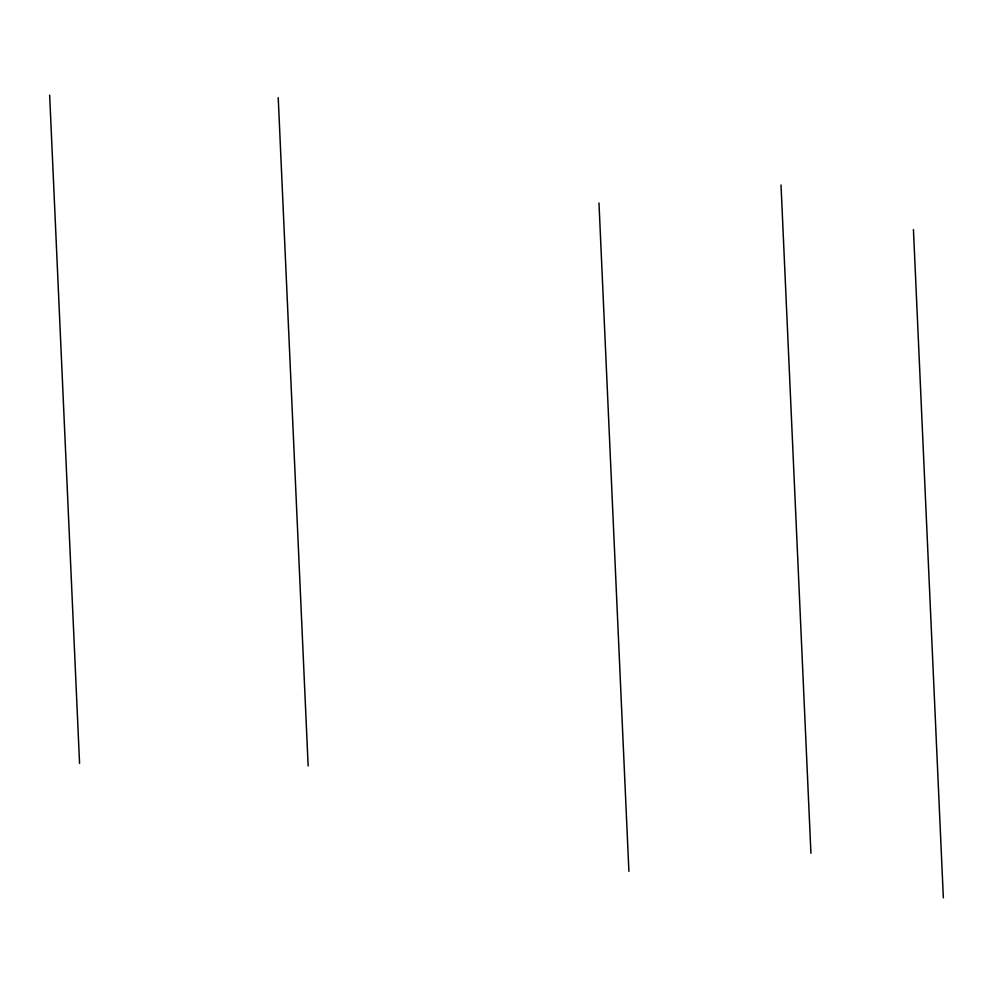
<?xml version="1.0" encoding="UTF-8"?>
<svg xmlns="http://www.w3.org/2000/svg" width="993" height="993" viewBox="0 0 993 993"><rect width="100%" height="100%" fill="white"/><g stroke="black" fill="none" stroke-linecap="round" stroke-linejoin="round"><path stroke-width="1.49" d="M913.436 229.532L943.35 897.858M781.019 184.971L810.933 853.297M598.978 202.982L628.892 871.308M278.226 97.662L308.153 765.988M49.65 95.142L79.564 763.468"/></g></svg>
